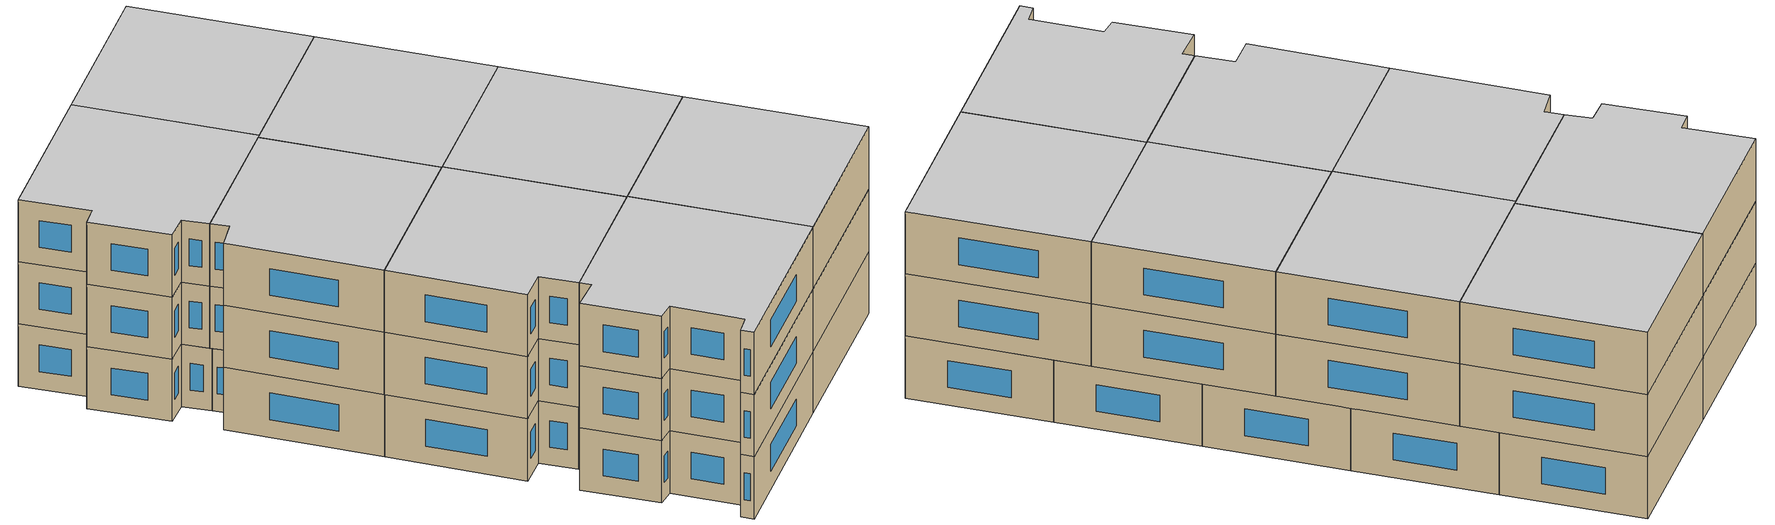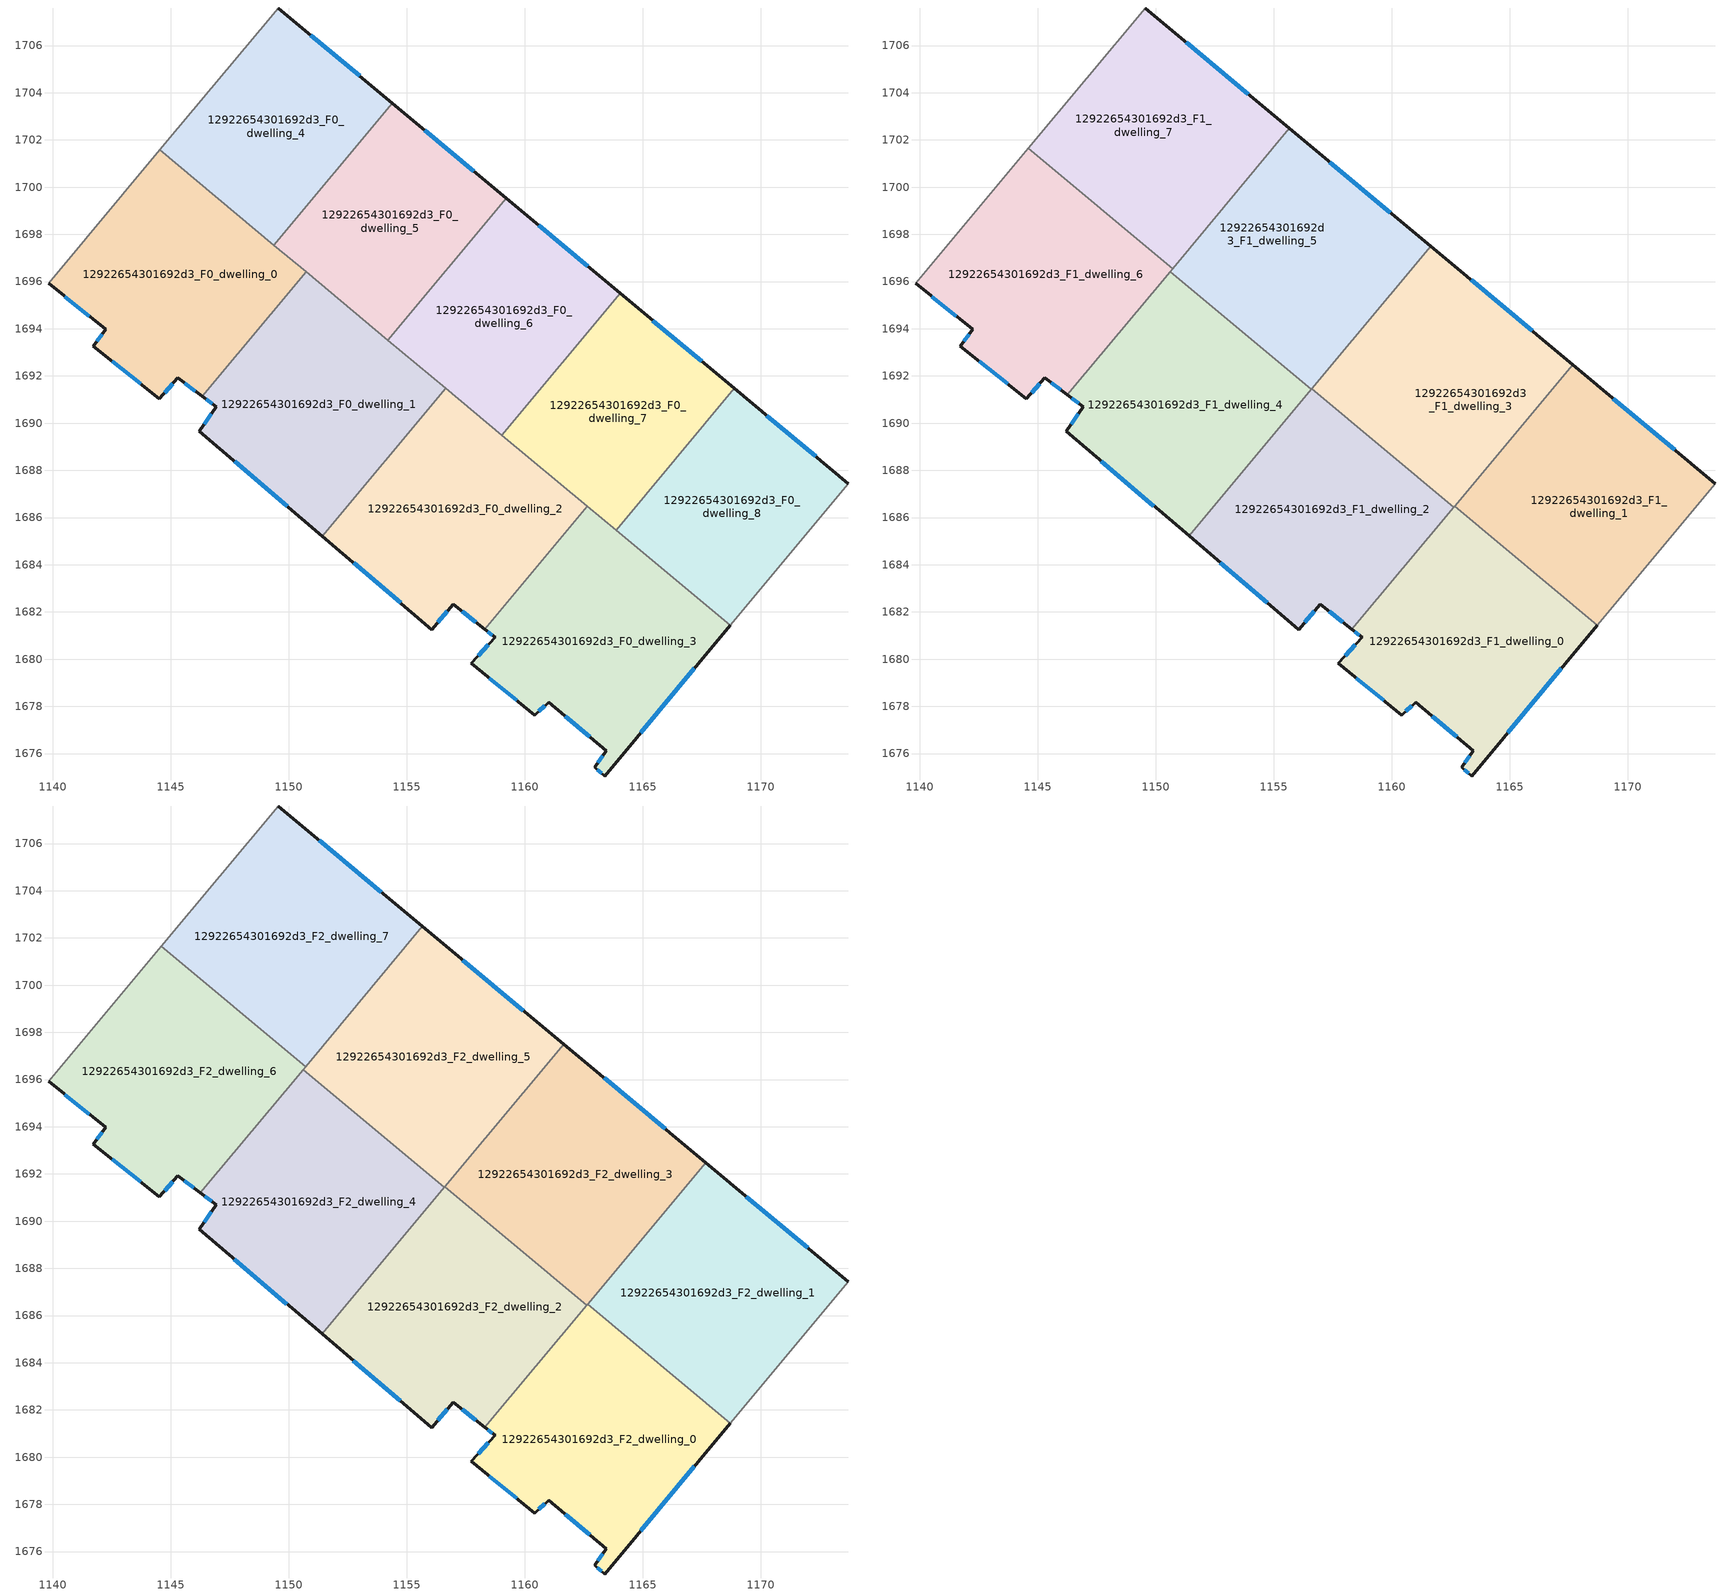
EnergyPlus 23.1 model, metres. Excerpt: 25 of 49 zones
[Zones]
12922654301692d3_F0_dwelling_0
 floor ground (EU_floor_Construction): 1150.74,1696.41 1146.34,1691.14 1145.3,1691.92 1144.52,1691.04 1141.71,1693.27 1142.24,1693.97 1139.83,1695.92 1144.54,1701.58 z0
 wall outside (EU_wall_Construction): 1139.83,1695.92 1142.24,1693.97 1141.71,1693.27 1144.52,1691.04 1145.3,1691.92 1146.34,1691.14 z0:3
 wall adiabatic (EU_wall_Construction): 1144.54,1701.58 1139.83,1695.92 z0:3
 wall to 12922654301692d3_F0_dwelling_1 (EU_wall_Construction): 1146.34,1691.14 1150.74,1696.41 z0:3
 wall to 12922654301692d3_F0_dwelling_4 (EU_wall_Construction): 1149.37,1697.55 1144.54,1701.58 z0:3
 wall to 12922654301692d3_F0_dwelling_5 (EU_wall_Construction): 1150.74,1696.41 1149.37,1697.55 z0:3
 window (EU_Window_Construction): 1142.09,1693.77 1141.86,1693.47 / 1140.52,1695.36 1141.55,1694.53 / 1145.6,1691.69 1146.05,1691.36 / 1144.74,1691.29 1145.07,1691.67 / 1142.52,1692.63 1143.72,1691.67 z0.86:2.14
12922654301692d3_F0_dwelling_1
 floor ground (EU_floor_Construction): 1156.66,1691.47 1151.43,1685.2 1146.21,1689.66 1146.93,1690.7 1146.34,1691.14 1150.74,1696.41 z0
 wall outside (EU_wall_Construction): 1146.34,1691.14 1146.93,1690.7 1146.21,1689.66 1151.43,1685.2 z0:3
 wall to 12922654301692d3_F0_dwelling_2 (EU_wall_Construction): 1151.43,1685.2 1156.66,1691.47 z0:3
 wall to 12922654301692d3_F0_dwelling_5 (EU_wall_Construction): 1154.2,1693.52 1150.74,1696.41 z0:3
 wall to 12922654301692d3_F0_dwelling_6 (EU_wall_Construction): 1156.66,1691.47 1154.2,1693.52 z0:3
 window (EU_Window_Construction): 1147.7,1688.38 1149.94,1686.47 / 1146.72,1690.4 1146.41,1689.96 / 1146.51,1691.01 1146.76,1690.83 z0.86:2.14
12922654301692d3_F0_dwelling_2
 floor ground (EU_floor_Construction): 1162.65,1686.47 1158.31,1681.27 1156.98,1682.33 1156.06,1681.25 1151.43,1685.2 1156.66,1691.47 z0
 wall outside (EU_wall_Construction): 1151.43,1685.2 1156.06,1681.25 1156.98,1682.33 1158.31,1681.27 z0:3
 wall to 12922654301692d3_F0_dwelling_3 (EU_wall_Construction): 1158.31,1681.27 1162.65,1686.47 z0:3
 wall to 12922654301692d3_F0_dwelling_7 (EU_wall_Construction): 1162.65,1686.47 1159.04,1689.49 z0:3
 wall to 12922654301692d3_F0_dwelling_6 (EU_wall_Construction): 1159.04,1689.49 1156.66,1691.47 z0:3
 window (EU_Window_Construction): 1157.36,1682.03 1157.93,1681.57 / 1156.32,1681.56 1156.72,1682.02 / 1152.75,1684.07 1154.74,1682.38 z0.86:2.14
12922654301692d3_F0_dwelling_3
 floor ground (EU_floor_Construction): 1168.7,1681.43 1163.39,1675.05 1162.96,1675.42 1163.46,1676.11 1161.01,1678.18 1160.43,1677.62 1157.73,1679.82 1158.74,1680.92 1158.31,1681.27 1162.65,1686.47 z0
 wall outside (EU_wall_Construction): 1158.31,1681.27 1158.74,1680.92 1157.73,1679.82 1160.43,1677.62 1161.01,1678.18 1163.46,1676.11 1162.96,1675.42 1163.39,1675.05 1168.7,1681.43 z0:3
 wall to 12922654301692d3_F0_dwelling_8 (EU_wall_Construction): 1168.7,1681.43 1163.87,1685.46 z0:3
 wall to 12922654301692d3_F0_dwelling_7 (EU_wall_Construction): 1163.87,1685.46 1162.65,1686.47 z0:3
 window (EU_Window_Construction): 1160.59,1677.78 1160.85,1678.02 / 1158.5,1679.19 1159.66,1678.25 / 1158.45,1680.61 1158.02,1680.14 / 1158.43,1681.17 1158.62,1681.02 / 1164.91,1676.87 1167.19,1679.6 / 1163.08,1675.31 1163.27,1675.15 / 1163.32,1675.91 1163.1,1675.62 / 1161.71,1677.59 1162.76,1676.7 z0.86:2.14
12922654301692d3_F0_dwelling_4
 floor ground (EU_floor_Construction): 1154.38,1703.56 1149.37,1697.55 1144.54,1701.58 1149.55,1707.59 z0
 wall outside (EU_wall_Construction): 1154.38,1703.56 1149.55,1707.59 z0:3
 wall to 12922654301692d3_F0_dwelling_5 (EU_wall_Construction): 1149.37,1697.55 1154.38,1703.56 z0:3
 wall adiabatic (EU_wall_Construction): 1149.55,1707.59 1144.54,1701.58 z0:3
 window (EU_Window_Construction): 1153,1704.71 1150.93,1706.44 z0.86:2.14
12922654301692d3_F0_dwelling_5
 floor ground (EU_floor_Construction): 1159.22,1699.53 1154.2,1693.52 1149.37,1697.55 1154.38,1703.56 z0
 wall outside (EU_wall_Construction): 1159.22,1699.53 1154.38,1703.56 z0:3
 wall to 12922654301692d3_F0_dwelling_6 (EU_wall_Construction): 1154.2,1693.52 1159.22,1699.53 z0:3
 window (EU_Window_Construction): 1157.83,1700.68 1155.76,1702.41 z0.86:2.14
12922654301692d3_F0_dwelling_6
 floor ground (EU_floor_Construction): 1164.05,1695.5 1159.04,1689.49 1154.2,1693.52 1159.22,1699.53 z0
 wall outside (EU_wall_Construction): 1164.05,1695.5 1159.22,1699.53 z0:3
 wall to 12922654301692d3_F0_dwelling_7 (EU_wall_Construction): 1159.04,1689.49 1164.05,1695.5 z0:3
 window (EU_Window_Construction): 1162.67,1696.65 1160.6,1698.38 z0.86:2.14
12922654301692d3_F0_dwelling_7
 floor ground (EU_floor_Construction): 1168.88,1691.47 1163.87,1685.46 1159.04,1689.49 1164.05,1695.5 z0
 wall outside (EU_wall_Construction): 1168.88,1691.47 1164.05,1695.5 z0:3
 wall to 12922654301692d3_F0_dwelling_8 (EU_wall_Construction): 1163.87,1685.46 1168.88,1691.47 z0:3
 window (EU_Window_Construction): 1167.5,1692.62 1165.43,1694.35 z0.86:2.14
12922654301692d3_F0_dwelling_8
 floor ground (EU_floor_Construction): 1173.71,1687.44 1168.7,1681.43 1163.87,1685.46 1168.88,1691.47 z0
 wall outside (EU_wall_Construction): 1173.71,1687.44 1168.88,1691.47 z0:3
 wall adiabatic (EU_wall_Construction): 1168.7,1681.43 1173.71,1687.44 z0:3
 window (EU_Window_Construction): 1172.33,1688.59 1170.26,1690.32 z0.86:2.14
12922654301692d3_F1_dwelling_0
 floor to 12922654301692d3_F0_dwelling_3 (EU_floor_Construction): 1168.7,1681.43 1163.39,1675.05 1162.96,1675.42 1163.46,1676.11 1161.01,1678.18 1160.43,1677.62 1157.73,1679.82 1158.74,1680.92 1158.32,1681.26 1162.66,1686.47 z3
 wall outside (EU_wall_Construction): 1158.32,1681.26 1158.74,1680.92 1157.73,1679.82 1160.43,1677.62 1161.01,1678.18 1163.46,1676.11 1162.96,1675.42 1163.39,1675.05 1168.71,1681.43 z3:6
 wall to 12922654301692d3_F1_dwelling_1 (EU_wall_Construction): 1168.71,1681.43 1162.66,1686.47 z3:6
 wall to 12922654301692d3_F1_dwelling_2 (EU_wall_Construction): 1162.64,1686.45 1158.32,1681.26 z3:6
 wall to 12922654301692d3_F1_dwelling_3 (EU_wall_Construction): 1162.66,1686.47 1162.64,1686.45 z3:6
 window (EU_Window_Construction): 1160.59,1677.78 1160.85,1678.02 / 1158.5,1679.19 1159.66,1678.25 / 1158.45,1680.61 1158.02,1680.14 / 1158.44,1681.17 1158.62,1681.02 / 1164.91,1676.87 1167.19,1679.61 / 1163.08,1675.31 1163.27,1675.15 / 1163.32,1675.91 1163.1,1675.62 / 1161.71,1677.59 1162.76,1676.7 z3.86:5.14
12922654301692d3_F1_dwelling_1
 floor to 12922654301692d3_F0_dwelling_8 (EU_floor_Construction): 1173.71,1687.44 1168.71,1681.43 1163.87,1685.46 1168.88,1691.47 z3
 floor to 12922654301692d3_F0_dwelling_7 (EU_floor_Construction): 1168.88,1691.47 1163.87,1685.46 1162.66,1686.47 1167.67,1692.48 z3
 wall outside (EU_wall_Construction): 1173.71,1687.44 1167.67,1692.48 z3:6
 wall adiabatic (EU_wall_Construction): 1168.71,1681.43 1173.71,1687.44 z3:6
 wall to 12922654301692d3_F1_dwelling_3 (EU_wall_Construction): 1167.67,1692.48 1162.66,1686.47 z3:6
 window (EU_Window_Construction): 1171.99,1688.88 1169.4,1691.04 z3.86:5.14
12922654301692d3_F1_dwelling_2
 floor to 12922654301692d3_F0_dwelling_2 (EU_floor_Construction): 1162.63,1686.45 1158.31,1681.27 1156.98,1682.33 1156.06,1681.25 1151.43,1685.2 1156.64,1691.45 z3
 floor to 12922654301692d3_F0_dwelling_1 (EU_floor_Construction): 1156.64,1691.45 1151.43,1685.2 1151.41,1685.22 1156.62,1691.46 z3
 wall outside (EU_wall_Construction): 1151.41,1685.22 1156.06,1681.25 1156.98,1682.33 1158.32,1681.26 z3:6
 wall to 12922654301692d3_F1_dwelling_3 (EU_wall_Construction): 1162.64,1686.45 1156.62,1691.46 z3:6
 wall to 12922654301692d3_F1_dwelling_4 (EU_wall_Construction): 1156.59,1691.43 1151.41,1685.22 z3:6
 wall to 12922654301692d3_F1_dwelling_5 (EU_wall_Construction): 1156.62,1691.46 1156.59,1691.43 z3:6
 window (EU_Window_Construction): 1157.36,1682.03 1157.93,1681.57 / 1156.32,1681.56 1156.72,1682.02 / 1152.74,1684.09 1154.73,1682.39 z3.86:5.14
12922654301692d3_F1_dwelling_3
 floor to 12922654301692d3_F0_dwelling_7 (EU_floor_Construction): 1167.67,1692.48 1162.66,1686.47 1159.04,1689.49 1164.05,1695.5 z3
 floor to 12922654301692d3_F0_dwelling_2 (EU_floor_Construction): 1162.65,1686.47 1162.63,1686.45 1156.64,1691.45 1156.66,1691.47 z3
 floor to 12922654301692d3_F0_dwelling_6 (EU_floor_Construction): 1164.05,1695.5 1159.04,1689.49 1156.64,1691.49 1161.65,1697.5 z3
 wall outside (EU_wall_Construction): 1167.67,1692.48 1161.65,1697.5 z3:6
 wall to 12922654301692d3_F1_dwelling_5 (EU_wall_Construction): 1161.65,1697.5 1156.62,1691.46 z3:6
 window (EU_Window_Construction): 1165.95,1693.91 1163.37,1696.07 z3.86:5.14
12922654301692d3_F1_dwelling_4
 floor to 12922654301692d3_F0_dwelling_1 (EU_floor_Construction): 1156.59,1691.43 1151.41,1685.22 1146.21,1689.66 1146.93,1690.7 1146.35,1691.14 1150.69,1696.35 z3
 floor to 12922654301692d3_F0_dwelling_0 (EU_floor_Construction): 1150.69,1696.35 1146.35,1691.14 1146.26,1691.2 1150.61,1696.42 z3
 wall outside (EU_wall_Construction): 1146.26,1691.2 1146.93,1690.7 1146.21,1689.66 1151.41,1685.22 z3:6
 wall to 12922654301692d3_F1_dwelling_5 (EU_wall_Construction): 1156.59,1691.43 1150.61,1696.42 z3:6
 wall to 12922654301692d3_F1_dwelling_6 (EU_wall_Construction): 1150.61,1696.42 1146.26,1691.2 z3:6
 window (EU_Window_Construction): 1147.7,1688.39 1149.93,1686.49 / 1146.72,1690.4 1146.41,1689.96 / 1146.45,1691.06 1146.73,1690.85 z3.86:5.14
12922654301692d3_F1_dwelling_5
 floor to 12922654301692d3_F0_dwelling_5 (EU_floor_Construction): 1159.22,1699.53 1154.2,1693.52 1150.65,1696.48 1155.67,1702.49 z3
 floor to 12922654301692d3_F0_dwelling_6 (EU_floor_Construction): 1161.65,1697.5 1156.64,1691.49 1154.2,1693.52 1159.22,1699.53 z3
 floor to 12922654301692d3_F0_dwelling_1 (EU_floor_Construction): 1156.64,1691.49 1156.59,1691.43 1150.69,1696.35 1150.74,1696.4 z3
 wall outside (EU_wall_Construction): 1161.65,1697.5 1155.67,1702.49 z3:6
 wall to 12922654301692d3_F1_dwelling_7 (EU_wall_Construction): 1155.67,1702.49 1150.72,1696.55 z3:6
 wall to 12922654301692d3_F1_dwelling_6 (EU_wall_Construction): 1150.72,1696.55 1150.61,1696.42 z3:6
 window (EU_Window_Construction): 1159.94,1698.92 1157.38,1701.06 z3.86:5.14
12922654301692d3_F1_dwelling_6
 floor to 12922654301692d3_F0_dwelling_0 (EU_floor_Construction): 1150.65,1696.48 1146.26,1691.2 1145.3,1691.92 1144.52,1691.04 1141.71,1693.27 1142.24,1693.97 1139.83,1695.92 1144.54,1701.58 z3
 floor to 12922654301692d3_F0_dwelling_4 (EU_floor_Construction): 1149.43,1697.62 1149.37,1697.55 1144.54,1701.58 1144.6,1701.65 z3
 floor to 12922654301692d3_F0_dwelling_5 (EU_floor_Construction): 1150.72,1696.55 1150.65,1696.48 1149.37,1697.55 1149.43,1697.62 z3
 wall outside (EU_wall_Construction): 1139.83,1695.92 1142.24,1693.97 1141.71,1693.27 1144.52,1691.04 1145.3,1691.92 1146.26,1691.2 z3:6
 wall adiabatic (EU_wall_Construction): 1144.6,1701.65 1139.83,1695.92 z3:6
 wall to 12922654301692d3_F1_dwelling_7 (EU_wall_Construction): 1150.72,1696.55 1144.6,1701.65 z3:6
 window (EU_Window_Construction): 1140.52,1695.36 1141.55,1694.53 / 1145.57,1691.71 1145.98,1691.41 / 1144.74,1691.29 1145.07,1691.67 / 1142.52,1692.63 1143.72,1691.67 / 1142.09,1693.77 1141.86,1693.47 z3.86:5.14
12922654301692d3_F1_dwelling_7
 floor to 12922654301692d3_F0_dwelling_4 (EU_floor_Construction): 1154.38,1703.56 1149.43,1697.62 1144.6,1701.65 1149.55,1707.59 z3
 floor to 12922654301692d3_F0_dwelling_5 (EU_floor_Construction): 1155.67,1702.49 1150.72,1696.55 1149.43,1697.62 1154.38,1703.56 z3
 wall outside (EU_wall_Construction): 1155.67,1702.49 1149.55,1707.59 z3:6
 wall adiabatic (EU_wall_Construction): 1149.55,1707.59 1144.6,1701.65 z3:6
 window (EU_Window_Construction): 1153.92,1703.95 1151.3,1706.13 z3.86:5.14
12922654301692d3_F2_dwelling_0
 floor to 12922654301692d3_F1_dwelling_0 (EU_floor_Construction): 1168.71,1681.43 1163.39,1675.05 1162.96,1675.42 1163.46,1676.11 1161.01,1678.18 1160.43,1677.62 1157.73,1679.82 1158.74,1680.92 1158.32,1681.26 1162.66,1686.47 z6
 wall outside (EU_wall_Construction): 1158.32,1681.26 1158.74,1680.92 1157.73,1679.82 1160.43,1677.62 1161.01,1678.18 1163.46,1676.11 1162.96,1675.42 1163.39,1675.05 1168.71,1681.43 z6:9
 wall to 12922654301692d3_F2_dwelling_1 (EU_wall_Construction): 1168.71,1681.43 1162.66,1686.47 z6:9
 wall to 12922654301692d3_F2_dwelling_2 (EU_wall_Construction): 1162.64,1686.45 1158.32,1681.26 z6:9
 wall to 12922654301692d3_F2_dwelling_3 (EU_wall_Construction): 1162.66,1686.47 1162.64,1686.45 z6:9
 window (EU_Window_Construction): 1160.59,1677.78 1160.85,1678.02 / 1158.5,1679.19 1159.66,1678.25 / 1158.45,1680.61 1158.02,1680.14 / 1158.44,1681.17 1158.62,1681.02 / 1164.91,1676.87 1167.19,1679.61 / 1163.08,1675.31 1163.27,1675.15 / 1163.32,1675.91 1163.1,1675.62 / 1161.71,1677.59 1162.76,1676.7 z6.86:8.14
 ceiling to 12922654301692d3_F3_dwelling_0 (EU_floor_Construction): 1163.39,1675.05 1168.71,1681.43 1162.66,1686.47 1158.32,1681.26 1158.74,1680.92 1157.73,1679.82 1160.43,1677.62 1161.01,1678.18 1163.46,1676.11 1162.96,1675.42 z9
12922654301692d3_F2_dwelling_1
 floor to 12922654301692d3_F1_dwelling_1 (EU_floor_Construction): 1173.71,1687.44 1168.71,1681.43 1162.66,1686.47 1167.67,1692.48 z6
 wall outside (EU_wall_Construction): 1173.71,1687.44 1167.67,1692.48 z6:9
 wall adiabatic (EU_wall_Construction): 1168.71,1681.43 1173.71,1687.44 z6:9
 wall to 12922654301692d3_F2_dwelling_3 (EU_wall_Construction): 1167.67,1692.48 1162.66,1686.47 z6:9
 window (EU_Window_Construction): 1171.99,1688.88 1169.4,1691.04 z6.86:8.14
 ceiling to 12922654301692d3_F3_dwelling_1 (EU_floor_Construction): 1168.71,1681.43 1173.71,1687.44 1167.67,1692.48 1162.66,1686.47 z9
12922654301692d3_F2_dwelling_2
 floor to 12922654301692d3_F1_dwelling_2 (EU_floor_Construction): 1162.64,1686.45 1158.32,1681.26 1156.98,1682.33 1156.06,1681.25 1151.41,1685.22 1156.62,1691.46 z6
 wall outside (EU_wall_Construction): 1151.41,1685.22 1156.06,1681.25 1156.98,1682.33 1158.32,1681.26 z6:9
 wall to 12922654301692d3_F2_dwelling_3 (EU_wall_Construction): 1162.64,1686.45 1156.62,1691.46 z6:9
 wall to 12922654301692d3_F2_dwelling_4 (EU_wall_Construction): 1156.59,1691.43 1151.41,1685.22 z6:9
 wall to 12922654301692d3_F2_dwelling_5 (EU_wall_Construction): 1156.62,1691.46 1156.59,1691.43 z6:9
 window (EU_Window_Construction): 1157.36,1682.03 1157.93,1681.57 / 1156.32,1681.56 1156.72,1682.02 / 1152.74,1684.09 1154.73,1682.39 z6.86:8.14
 ceiling to 12922654301692d3_F3_dwelling_2 (EU_floor_Construction): 1158.32,1681.26 1162.64,1686.45 1156.62,1691.46 1151.41,1685.22 1156.06,1681.25 1156.98,1682.33 z9
12922654301692d3_F2_dwelling_3
 floor to 12922654301692d3_F1_dwelling_3 (EU_floor_Construction): 1167.67,1692.48 1162.64,1686.45 1156.62,1691.46 1161.65,1697.5 z6
 wall outside (EU_wall_Construction): 1167.67,1692.48 1161.65,1697.5 z6:9
 wall to 12922654301692d3_F2_dwelling_5 (EU_wall_Construction): 1161.65,1697.5 1156.62,1691.46 z6:9
 window (EU_Window_Construction): 1165.95,1693.91 1163.37,1696.07 z6.86:8.14
 ceiling to 12922654301692d3_F3_dwelling_3 (EU_floor_Construction): 1162.64,1686.45 1167.67,1692.48 1161.65,1697.5 1156.62,1691.46 z9
12922654301692d3_F2_dwelling_4
 floor to 12922654301692d3_F1_dwelling_4 (EU_floor_Construction): 1156.59,1691.43 1151.41,1685.22 1146.21,1689.66 1146.93,1690.7 1146.26,1691.2 1150.61,1696.42 z6
 wall outside (EU_wall_Construction): 1146.26,1691.2 1146.93,1690.7 1146.21,1689.66 1151.41,1685.22 z6:9
 wall to 12922654301692d3_F2_dwelling_5 (EU_wall_Construction): 1156.59,1691.43 1150.61,1696.42 z6:9
 wall to 12922654301692d3_F2_dwelling_6 (EU_wall_Construction): 1150.61,1696.42 1146.26,1691.2 z6:9
 window (EU_Window_Construction): 1147.7,1688.39 1149.93,1686.49 / 1146.72,1690.4 1146.41,1689.96 / 1146.45,1691.06 1146.73,1690.85 z6.86:8.14
 ceiling to 12922654301692d3_F3_dwelling_4 (EU_floor_Construction): 1151.41,1685.22 1156.59,1691.43 1150.61,1696.42 1146.26,1691.2 1146.93,1690.7 1146.21,1689.66 z9
12922654301692d3_F2_dwelling_5
 floor to 12922654301692d3_F1_dwelling_5 (EU_floor_Construction): 1161.65,1697.5 1156.59,1691.43 1150.61,1696.42 1155.67,1702.49 z6
 wall outside (EU_wall_Construction): 1161.65,1697.5 1155.67,1702.49 z6:9
 wall to 12922654301692d3_F2_dwelling_7 (EU_wall_Construction): 1155.67,1702.49 1150.72,1696.55 z6:9
 wall to 12922654301692d3_F2_dwelling_6 (EU_wall_Construction): 1150.72,1696.55 1150.61,1696.42 z6:9
 window (EU_Window_Construction): 1159.94,1698.92 1157.38,1701.06 z6.86:8.14
 ceiling to 12922654301692d3_F3_dwelling_5 (EU_floor_Construction): 1156.59,1691.43 1161.65,1697.5 1155.67,1702.49 1150.61,1696.42 z9
12922654301692d3_F2_dwelling_6
 floor to 12922654301692d3_F1_dwelling_6 (EU_floor_Construction): 1150.72,1696.55 1146.26,1691.2 1145.3,1691.92 1144.52,1691.04 1141.71,1693.27 1142.24,1693.97 1139.83,1695.92 1144.6,1701.65 z6
 wall outside (EU_wall_Construction): 1139.83,1695.92 1142.24,1693.97 1141.71,1693.27 1144.52,1691.04 1145.3,1691.92 1146.26,1691.2 z6:9
 wall adiabatic (EU_wall_Construction): 1144.6,1701.65 1139.83,1695.92 z6:9
 wall to 12922654301692d3_F2_dwelling_7 (EU_wall_Construction): 1150.72,1696.55 1144.6,1701.65 z6:9
 window (EU_Window_Construction): 1140.52,1695.36 1141.55,1694.53 / 1145.57,1691.71 1145.98,1691.41 / 1144.74,1691.29 1145.07,1691.67 / 1142.52,1692.63 1143.72,1691.67 / 1142.09,1693.77 1141.86,1693.47 z6.86:8.14
 ceiling to 12922654301692d3_F3_dwelling_6 (EU_floor_Construction): 1146.26,1691.2 1150.72,1696.55 1144.6,1701.65 1139.83,1695.92 1142.24,1693.97 1141.71,1693.27 1144.52,1691.04 1145.3,1691.92 z9
12922654301692d3_F2_dwelling_7
 floor to 12922654301692d3_F1_dwelling_7 (EU_floor_Construction): 1155.67,1702.49 1150.72,1696.55 1144.6,1701.65 1149.55,1707.59 z6
 wall outside (EU_wall_Construction): 1155.67,1702.49 1149.55,1707.59 z6:9
 wall adiabatic (EU_wall_Construction): 1149.55,1707.59 1144.6,1701.65 z6:9
 window (EU_Window_Construction): 1153.92,1703.95 1151.3,1706.13 z6.86:8.14
 ceiling to 12922654301692d3_F3_dwelling_7 (EU_floor_Construction): 1150.72,1696.55 1155.67,1702.49 1149.55,1707.59 1144.6,1701.65 z9
[Building]
EU S2 Campaign: North Axis=0; Terrain=City; Solar Distribution=FullExterior
[Site:Location]
Helsinki-Vantaa.AP: Latitude=60.317; Longitude=24.963; Time Zone=2; Elevation=54.6
[SizingPeriod:WeatherFileDays]
AnnualSizingPeriod: Begin Month=1; Begin Day of Month=1; End Month=12; End Day of Month=31; Day of Week for Start Day=Monday; Use Weather File Daylight Saving Period=No; Use Weather File Rain and Snow Indicators=No
[MATERIAL]
EU_InternalMass_Material: Roughness=MediumRough; Thickness=0.1; Conductivity=1; Density=1800; Specific Heat=900; Thermal Absorptance=0.9; Solar Absorptance=0.7; Visible Absorptance=0.7
[MATERIAL:NOMASS] Roughness=MediumRough; Thermal Absorptance=0.9; Solar Absorptance=0.7; Visible Absorptance=0.7
Name | Thermal Resistance
EU_wall_NoMass | 1.10183
EU_floor_NoMass | 1.70606
[WINDOWMATERIAL:SIMPLEGLAZINGSYSTEM]
EU_Window_SimpleGlazing: UFactor=3.11035; Solar Heat Gain Coefficient=0.8; Visible Transmittance=0.8
[CONSTRUCTION]
EU_wall_Construction: EU_wall_NoMass
EU_floor_Construction: EU_floor_NoMass
EU_Window_Construction: EU_Window_SimpleGlazing
EU_InternalMass_Construction: EU_InternalMass_Material
[ZONE] Type=1; Multiplier=1; Ceiling Height=autocalculate; Floor Area=autocalculate; Part of Total Floor Area=Yes
Name | Volume
12922654301692d3_F0_dwelling_0; 12922654301692d3_F0_dwelling_2; 12922654301692d3_F1_dwelling_3; 12922654301692d3_F2_dwelling_3 | 184.726
12922654301692d3_F1_dwelling_0; 12922654301692d3_F2_dwelling_0; 12922654301692d3_F1_dwelling_1; 12922654301692d3_F2_dwelling_1 | 184.745
12922654301692d3_F0_dwelling_1 | 184.748
12922654301692d3_F1_dwelling_2; 12922654301692d3_F2_dwelling_2 | 184.714
12922654301692d3_F0_dwelling_3 | 184.712
12922654301692d3_F0_dwelling_4 | 147.795
12922654301692d3_F1_dwelling_4; 12922654301692d3_F2_dwelling_4 | 184.723
12922654301692d3_F0_dwelling_5; 12922654301692d3_F0_dwelling_7 | 147.79
12922654301692d3_F1_dwelling_5; 12922654301692d3_F2_dwelling_5 | 184.717
12922654301692d3_F0_dwelling_6 | 147.807
12922654301692d3_F1_dwelling_6; 12922654301692d3_F2_dwelling_6 | 184.734
12922654301692d3_F1_dwelling_7; 12922654301692d3_F2_dwelling_7 | 184.74
12922654301692d3_F0_dwelling_8 | 147.781
[INTERNALMASS] Construction=EU_InternalMass_Construction
Name | Zone or ZoneList | Surface Area
12922654301692d3_F0_dwelling_0_EU_InternalMass | 12922654301692d3_F0_dwelling_0 | 61.5754
12922654301692d3_F0_dwelling_1_EU_InternalMass | 12922654301692d3_F0_dwelling_1 | 61.5827
12922654301692d3_F0_dwelling_2_EU_InternalMass | 12922654301692d3_F0_dwelling_2 | 61.575
12922654301692d3_F0_dwelling_3_EU_InternalMass | 12922654301692d3_F0_dwelling_3 | 61.5714
12922654301692d3_F0_dwelling_4_EU_InternalMass | 12922654301692d3_F0_dwelling_4 | 49.265
12922654301692d3_F0_dwelling_5_EU_InternalMass | 12922654301692d3_F0_dwelling_5 | 49.2632
12922654301692d3_F0_dwelling_6_EU_InternalMass | 12922654301692d3_F0_dwelling_6 | 49.2692
12922654301692d3_F0_dwelling_7_EU_InternalMass | 12922654301692d3_F0_dwelling_7 | 49.2633
12922654301692d3_F0_dwelling_8_EU_InternalMass | 12922654301692d3_F0_dwelling_8 | 49.2601
12922654301692d3_F1_dwelling_0_EU_InternalMass | 12922654301692d3_F1_dwelling_0 | 61.5813
12922654301692d3_F1_dwelling_1_EU_InternalMass | 12922654301692d3_F1_dwelling_1 | 61.5818
12922654301692d3_F1_dwelling_2_EU_InternalMass | 12922654301692d3_F1_dwelling_2 | 61.5708
12922654301692d3_F1_dwelling_3_EU_InternalMass | 12922654301692d3_F1_dwelling_3 | 61.5752
12922654301692d3_F1_dwelling_4_EU_InternalMass | 12922654301692d3_F1_dwelling_4 | 61.5739
12922654301692d3_F1_dwelling_5_EU_InternalMass | 12922654301692d3_F1_dwelling_5 | 61.5724
12922654301692d3_F1_dwelling_6_EU_InternalMass | 12922654301692d3_F1_dwelling_6 | 61.5777
12922654301692d3_F1_dwelling_7_EU_InternalMass | 12922654301692d3_F1_dwelling_7 | 61.5798
12922654301692d3_F2_dwelling_0_EU_InternalMass | 12922654301692d3_F2_dwelling_0 | 61.5813
12922654301692d3_F2_dwelling_1_EU_InternalMass | 12922654301692d3_F2_dwelling_1 | 61.5818
12922654301692d3_F2_dwelling_2_EU_InternalMass | 12922654301692d3_F2_dwelling_2 | 61.5708
12922654301692d3_F2_dwelling_3_EU_InternalMass | 12922654301692d3_F2_dwelling_3 | 61.5752
12922654301692d3_F2_dwelling_4_EU_InternalMass | 12922654301692d3_F2_dwelling_4 | 61.5739
12922654301692d3_F2_dwelling_5_EU_InternalMass | 12922654301692d3_F2_dwelling_5 | 61.5724
12922654301692d3_F2_dwelling_6_EU_InternalMass | 12922654301692d3_F2_dwelling_6 | 61.5777
12922654301692d3_F2_dwelling_7_EU_InternalMass | 12922654301692d3_F2_dwelling_7 | 61.5798
[OTHEREQUIPMENT] Fuel Type=Electricity; Design Level Calculation Method=Watts/Area; Power per Zone Floor Area=1; Fraction Latent=0; Fraction Radiant=0; Fraction Lost=0; Carbon Dioxide Generation Rate=0; EndUse Subcategory=EU_Step8_InternalGains
Name | Zone or ZoneList or Space or SpaceList | Schedule
EU_Step8_InternalGain_12922654301692d3_F0_dwelling_0_f000 | 12922654301692d3_F0_dwelling_0 | EU_Step8_GainSchedule_12922654301692d3_F0_dwelling_0_f000
EU_Step8_InternalGain_12922654301692d3_F0_dwelling_1_f000 | 12922654301692d3_F0_dwelling_1 | EU_Step8_GainSchedule_12922654301692d3_F0_dwelling_1_f000
EU_Step8_InternalGain_12922654301692d3_F0_dwelling_2_f000 | 12922654301692d3_F0_dwelling_2 | EU_Step8_GainSchedule_12922654301692d3_F0_dwelling_2_f000
EU_Step8_InternalGain_12922654301692d3_F0_dwelling_3_f000 | 12922654301692d3_F0_dwelling_3 | EU_Step8_GainSchedule_12922654301692d3_F0_dwelling_3_f000
EU_Step8_InternalGain_12922654301692d3_F0_dwelling_4_f000 | 12922654301692d3_F0_dwelling_4 | EU_Step8_GainSchedule_12922654301692d3_F0_dwelling_4_f000
EU_Step8_InternalGain_12922654301692d3_F0_dwelling_5_f000 | 12922654301692d3_F0_dwelling_5 | EU_Step8_GainSchedule_12922654301692d3_F0_dwelling_5_f000
EU_Step8_InternalGain_12922654301692d3_F0_dwelling_6_f000 | 12922654301692d3_F0_dwelling_6 | EU_Step8_GainSchedule_12922654301692d3_F0_dwelling_6_f000
EU_Step8_InternalGain_12922654301692d3_F0_dwelling_7_f000 | 12922654301692d3_F0_dwelling_7 | EU_Step8_GainSchedule_12922654301692d3_F0_dwelling_7_f000
EU_Step8_InternalGain_12922654301692d3_F0_dwelling_8_f000 | 12922654301692d3_F0_dwelling_8 | EU_Step8_GainSchedule_12922654301692d3_F0_dwelling_8_f000
EU_Step8_InternalGain_12922654301692d3_F1_dwelling_0_f000 | 12922654301692d3_F1_dwelling_0 | EU_Step8_GainSchedule_12922654301692d3_F1_dwelling_0_f000
EU_Step8_InternalGain_12922654301692d3_F1_dwelling_1_f000 | 12922654301692d3_F1_dwelling_1 | EU_Step8_GainSchedule_12922654301692d3_F1_dwelling_1_f000
EU_Step8_InternalGain_12922654301692d3_F1_dwelling_2_f000 | 12922654301692d3_F1_dwelling_2 | EU_Step8_GainSchedule_12922654301692d3_F1_dwelling_2_f000
EU_Step8_InternalGain_12922654301692d3_F1_dwelling_3_f000 | 12922654301692d3_F1_dwelling_3 | EU_Step8_GainSchedule_12922654301692d3_F1_dwelling_3_f000
EU_Step8_InternalGain_12922654301692d3_F1_dwelling_4_f000 | 12922654301692d3_F1_dwelling_4 | EU_Step8_GainSchedule_12922654301692d3_F1_dwelling_4_f000
EU_Step8_InternalGain_12922654301692d3_F1_dwelling_5_f000 | 12922654301692d3_F1_dwelling_5 | EU_Step8_GainSchedule_12922654301692d3_F1_dwelling_5_f000
EU_Step8_InternalGain_12922654301692d3_F1_dwelling_6_f000 | 12922654301692d3_F1_dwelling_6 | EU_Step8_GainSchedule_12922654301692d3_F1_dwelling_6_f000
EU_Step8_InternalGain_12922654301692d3_F1_dwelling_7_f000 | 12922654301692d3_F1_dwelling_7 | EU_Step8_GainSchedule_12922654301692d3_F1_dwelling_7_f000
EU_Step8_InternalGain_12922654301692d3_F2_dwelling_0_f000 | 12922654301692d3_F2_dwelling_0 | EU_Step8_GainSchedule_12922654301692d3_F2_dwelling_0_f000
EU_Step8_InternalGain_12922654301692d3_F2_dwelling_1_f000 | 12922654301692d3_F2_dwelling_1 | EU_Step8_GainSchedule_12922654301692d3_F2_dwelling_1_f000
EU_Step8_InternalGain_12922654301692d3_F2_dwelling_2_f000 | 12922654301692d3_F2_dwelling_2 | EU_Step8_GainSchedule_12922654301692d3_F2_dwelling_2_f000
EU_Step8_InternalGain_12922654301692d3_F2_dwelling_3_f000 | 12922654301692d3_F2_dwelling_3 | EU_Step8_GainSchedule_12922654301692d3_F2_dwelling_3_f000
EU_Step8_InternalGain_12922654301692d3_F2_dwelling_4_f000 | 12922654301692d3_F2_dwelling_4 | EU_Step8_GainSchedule_12922654301692d3_F2_dwelling_4_f000
EU_Step8_InternalGain_12922654301692d3_F2_dwelling_5_f000 | 12922654301692d3_F2_dwelling_5 | EU_Step8_GainSchedule_12922654301692d3_F2_dwelling_5_f000
EU_Step8_InternalGain_12922654301692d3_F2_dwelling_6_f000 | 12922654301692d3_F2_dwelling_6 | EU_Step8_GainSchedule_12922654301692d3_F2_dwelling_6_f000
EU_Step8_InternalGain_12922654301692d3_F2_dwelling_7_f000 | 12922654301692d3_F2_dwelling_7 | EU_Step8_GainSchedule_12922654301692d3_F2_dwelling_7_f000
[ZONEVENTILATION:DESIGNFLOWRATE] Schedule=EU_AlwaysOn; Design Flow Rate Calculation Method=AirChanges/Hour; Air Changes per Hour=0.756316; Ventilation Type=Natural; Fan Pressure Rise=0; Fan Total Efficiency=1; Constant Term Coefficient=1; Temperature Term Coefficient=0; Velocity Term Coefficient=0; Velocity Squared Term Coefficient=0; Minimum Indoor Temperature=-100; Maximum Indoor Temperature=100; Delta Temperature=-100; Minimum Outdoor Temperature=-100; Maximum Outdoor Temperature=100; Maximum Wind Speed=40
Name | Zone or ZoneList or Space or SpaceList
EU_ConstantAir_12922654301692d3_F0_dwelling_0 | 12922654301692d3_F0_dwelling_0
EU_ConstantAir_12922654301692d3_F0_dwelling_1 | 12922654301692d3_F0_dwelling_1
EU_ConstantAir_12922654301692d3_F0_dwelling_2 | 12922654301692d3_F0_dwelling_2
EU_ConstantAir_12922654301692d3_F0_dwelling_3 | 12922654301692d3_F0_dwelling_3
EU_ConstantAir_12922654301692d3_F0_dwelling_4 | 12922654301692d3_F0_dwelling_4
EU_ConstantAir_12922654301692d3_F0_dwelling_5 | 12922654301692d3_F0_dwelling_5
EU_ConstantAir_12922654301692d3_F0_dwelling_6 | 12922654301692d3_F0_dwelling_6
EU_ConstantAir_12922654301692d3_F0_dwelling_7 | 12922654301692d3_F0_dwelling_7
EU_ConstantAir_12922654301692d3_F0_dwelling_8 | 12922654301692d3_F0_dwelling_8
EU_ConstantAir_12922654301692d3_F1_dwelling_0 | 12922654301692d3_F1_dwelling_0
EU_ConstantAir_12922654301692d3_F1_dwelling_1 | 12922654301692d3_F1_dwelling_1
EU_ConstantAir_12922654301692d3_F1_dwelling_2 | 12922654301692d3_F1_dwelling_2
EU_ConstantAir_12922654301692d3_F1_dwelling_3 | 12922654301692d3_F1_dwelling_3
EU_ConstantAir_12922654301692d3_F1_dwelling_4 | 12922654301692d3_F1_dwelling_4
EU_ConstantAir_12922654301692d3_F1_dwelling_5 | 12922654301692d3_F1_dwelling_5
EU_ConstantAir_12922654301692d3_F1_dwelling_6 | 12922654301692d3_F1_dwelling_6
EU_ConstantAir_12922654301692d3_F1_dwelling_7 | 12922654301692d3_F1_dwelling_7
EU_ConstantAir_12922654301692d3_F2_dwelling_0 | 12922654301692d3_F2_dwelling_0
EU_ConstantAir_12922654301692d3_F2_dwelling_1 | 12922654301692d3_F2_dwelling_1
EU_ConstantAir_12922654301692d3_F2_dwelling_2 | 12922654301692d3_F2_dwelling_2
EU_ConstantAir_12922654301692d3_F2_dwelling_3 | 12922654301692d3_F2_dwelling_3
EU_ConstantAir_12922654301692d3_F2_dwelling_4 | 12922654301692d3_F2_dwelling_4
EU_ConstantAir_12922654301692d3_F2_dwelling_5 | 12922654301692d3_F2_dwelling_5
EU_ConstantAir_12922654301692d3_F2_dwelling_6 | 12922654301692d3_F2_dwelling_6
EU_ConstantAir_12922654301692d3_F2_dwelling_7 | 12922654301692d3_F2_dwelling_7
[HVACTEMPLATE:THERMOSTAT] Constant Heating Setpoint=20; Constant Cooling Setpoint=50
EU_HeatOnly_12922654301692d3_F0_dwelling_0; EU_HeatOnly_12922654301692d3_F0_dwelling_1; EU_HeatOnly_12922654301692d3_F0_dwelling_2; EU_HeatOnly_12922654301692d3_F0_dwelling_3; EU_HeatOnly_12922654301692d3_F0_dwelling_4; EU_HeatOnly_12922654301692d3_F0_dwelling_5; EU_HeatOnly_12922654301692d3_F0_dwelling_6; EU_HeatOnly_12922654301692d3_F0_dwelling_7; EU_HeatOnly_12922654301692d3_F0_dwelling_8; EU_HeatOnly_12922654301692d3_F1_dwelling_0; EU_HeatOnly_12922654301692d3_F1_dwelling_1; EU_HeatOnly_12922654301692d3_F1_dwelling_2; EU_HeatOnly_12922654301692d3_F1_dwelling_3; EU_HeatOnly_12922654301692d3_F1_dwelling_4; EU_HeatOnly_12922654301692d3_F1_dwelling_5; EU_HeatOnly_12922654301692d3_F1_dwelling_6; EU_HeatOnly_12922654301692d3_F1_dwelling_7; EU_HeatOnly_12922654301692d3_F2_dwelling_0; EU_HeatOnly_12922654301692d3_F2_dwelling_1; EU_HeatOnly_12922654301692d3_F2_dwelling_2; EU_HeatOnly_12922654301692d3_F2_dwelling_3; EU_HeatOnly_12922654301692d3_F2_dwelling_4; EU_HeatOnly_12922654301692d3_F2_dwelling_5; EU_HeatOnly_12922654301692d3_F2_dwelling_6; EU_HeatOnly_12922654301692d3_F2_dwelling_7; EU_HeatOnly_12922654301692d3_F3_dwelling_0; EU_HeatOnly_12922654301692d3_F3_dwelling_1; EU_HeatOnly_12922654301692d3_F3_dwelling_2; EU_HeatOnly_12922654301692d3_F3_dwelling_3; EU_HeatOnly_12922654301692d3_F3_dwelling_4; EU_HeatOnly_12922654301692d3_F3_dwelling_5; EU_HeatOnly_12922654301692d3_F3_dwelling_6; EU_HeatOnly_12922654301692d3_F3_dwelling_7; EU_HeatOnly_12922654301692d3_F4_dwelling_0; EU_HeatOnly_12922654301692d3_F4_dwelling_1; EU_HeatOnly_12922654301692d3_F4_dwelling_2; EU_HeatOnly_12922654301692d3_F4_dwelling_3; EU_HeatOnly_12922654301692d3_F4_dwelling_4; EU_HeatOnly_12922654301692d3_F4_dwelling_5; EU_HeatOnly_12922654301692d3_F4_dwelling_6; EU_HeatOnly_12922654301692d3_F4_dwelling_7; EU_HeatOnly_12922654301692d3_F5_dwelling_0; EU_HeatOnly_12922654301692d3_F5_dwelling_1; EU_HeatOnly_12922654301692d3_F5_dwelling_2; EU_HeatOnly_12922654301692d3_F5_dwelling_3; EU_HeatOnly_12922654301692d3_F5_dwelling_4; EU_HeatOnly_12922654301692d3_F5_dwelling_5; EU_HeatOnly_12922654301692d3_F5_dwelling_6; EU_HeatOnly_12922654301692d3_F5_dwelling_7
[HVACTEMPLATE:ZONE:IDEALLOADSAIRSYSTEM] System Availability Schedule=EU_AlwaysOn; Maximum Heating Supply Air Temperature=50; Minimum Cooling Supply Air Temperature=13; Maximum Heating Supply Air Humidity Ratio=0.0156; Minimum Cooling Supply Air Humidity Ratio=0.0077; Heating Limit=NoLimit; Cooling Limit=NoLimit; Heating Availability Schedule=EU_AlwaysOn; Cooling Availability Schedule=EU_CoolingOff; Dehumidification Control Type=ConstantSensibleHeatRatio; Cooling Sensible Heat Ratio=0.7; Dehumidification Setpoint=60; Humidification Control Type=None; Humidification Setpoint=30; Outdoor Air Method=None; Outdoor Air Flow Rate per Person=0.00944; Outdoor Air Flow Rate per Zone Floor Area=0; Outdoor Air Flow Rate per Zone=0; Demand Controlled Ventilation Type=None; Outdoor Air Economizer Type=NoEconomizer; Heat Recovery Type=None; Sensible Heat Recovery Effectiveness=0.7; Latent Heat Recovery Effectiveness=0.65
Name | Template Thermostat
12922654301692d3_F0_dwelling_0 | EU_HeatOnly_12922654301692d3_F0_dwelling_0
12922654301692d3_F0_dwelling_1 | EU_HeatOnly_12922654301692d3_F0_dwelling_1
12922654301692d3_F0_dwelling_2 | EU_HeatOnly_12922654301692d3_F0_dwelling_2
12922654301692d3_F0_dwelling_3 | EU_HeatOnly_12922654301692d3_F0_dwelling_3
12922654301692d3_F0_dwelling_4 | EU_HeatOnly_12922654301692d3_F0_dwelling_4
12922654301692d3_F0_dwelling_5 | EU_HeatOnly_12922654301692d3_F0_dwelling_5
12922654301692d3_F0_dwelling_6 | EU_HeatOnly_12922654301692d3_F0_dwelling_6
12922654301692d3_F0_dwelling_7 | EU_HeatOnly_12922654301692d3_F0_dwelling_7
12922654301692d3_F0_dwelling_8 | EU_HeatOnly_12922654301692d3_F0_dwelling_8
12922654301692d3_F1_dwelling_0 | EU_HeatOnly_12922654301692d3_F1_dwelling_0
12922654301692d3_F1_dwelling_1 | EU_HeatOnly_12922654301692d3_F1_dwelling_1
12922654301692d3_F1_dwelling_2 | EU_HeatOnly_12922654301692d3_F1_dwelling_2
12922654301692d3_F1_dwelling_3 | EU_HeatOnly_12922654301692d3_F1_dwelling_3
12922654301692d3_F1_dwelling_4 | EU_HeatOnly_12922654301692d3_F1_dwelling_4
12922654301692d3_F1_dwelling_5 | EU_HeatOnly_12922654301692d3_F1_dwelling_5
12922654301692d3_F1_dwelling_6 | EU_HeatOnly_12922654301692d3_F1_dwelling_6
12922654301692d3_F1_dwelling_7 | EU_HeatOnly_12922654301692d3_F1_dwelling_7
12922654301692d3_F2_dwelling_0 | EU_HeatOnly_12922654301692d3_F2_dwelling_0
12922654301692d3_F2_dwelling_1 | EU_HeatOnly_12922654301692d3_F2_dwelling_1
12922654301692d3_F2_dwelling_2 | EU_HeatOnly_12922654301692d3_F2_dwelling_2
12922654301692d3_F2_dwelling_3 | EU_HeatOnly_12922654301692d3_F2_dwelling_3
12922654301692d3_F2_dwelling_4 | EU_HeatOnly_12922654301692d3_F2_dwelling_4
12922654301692d3_F2_dwelling_5 | EU_HeatOnly_12922654301692d3_F2_dwelling_5
12922654301692d3_F2_dwelling_6 | EU_HeatOnly_12922654301692d3_F2_dwelling_6
12922654301692d3_F2_dwelling_7 | EU_HeatOnly_12922654301692d3_F2_dwelling_7
[SIZING:ZONE] Zone Cooling Design Supply Air Temperature Input Method=SupplyAirTemperature; Zone Cooling Design Supply Air Temperature=13; Zone Heating Design Supply Air Temperature Input Method=SupplyAirTemperature; Zone Heating Design Supply Air Temperature=50; Zone Cooling Design Supply Air Humidity Ratio=0.008; Zone Heating Design Supply Air Humidity Ratio=0.008; Cooling Design Air Flow Method=DesignDay; Cooling Design Air Flow Rate=0; Cooling Minimum Air Flow per Zone Floor Area=0.000762; Cooling Minimum Air Flow=0; Cooling Minimum Air Flow Fraction=0.2; Heating Design Air Flow Method=DesignDay; Heating Design Air Flow Rate=0; Heating Maximum Air Flow per Zone Floor Area=0.002032; Heating Maximum Air Flow=0.141576; Heating Maximum Air Flow Fraction=0.3; Account for Dedicated Outdoor Air System=No; Dedicated Outdoor Air System Control Strategy=NeutralSupplyAir; Dedicated Outdoor Air Low Setpoint Temperature for Design=autosize; Dedicated Outdoor Air High Setpoint Temperature for Design=autosize; Zone Load Sizing Method=Sensible Load Only No Latent Load; Zone Latent Cooling Design Supply Air Humidity Ratio Input Method=HumidityRatioDifference; Zone Cooling Design Supply Air Humidity Ratio Difference=0.005; Zone Latent Heating Design Supply Air Humidity Ratio Input Method=HumidityRatioDifference; Zone Humidification Design Supply Air Humidity Ratio Difference=0.005
12922654301692d3_F0_dwelling_0; 12922654301692d3_F0_dwelling_1; 12922654301692d3_F0_dwelling_2; 12922654301692d3_F0_dwelling_3; 12922654301692d3_F0_dwelling_4; 12922654301692d3_F0_dwelling_5; 12922654301692d3_F0_dwelling_6; 12922654301692d3_F0_dwelling_7; 12922654301692d3_F0_dwelling_8; 12922654301692d3_F1_dwelling_0; 12922654301692d3_F1_dwelling_1; 12922654301692d3_F1_dwelling_2; 12922654301692d3_F1_dwelling_3; 12922654301692d3_F1_dwelling_4; 12922654301692d3_F1_dwelling_5; 12922654301692d3_F1_dwelling_6; 12922654301692d3_F1_dwelling_7; 12922654301692d3_F2_dwelling_0; 12922654301692d3_F2_dwelling_1; 12922654301692d3_F2_dwelling_2; 12922654301692d3_F2_dwelling_3; 12922654301692d3_F2_dwelling_4; 12922654301692d3_F2_dwelling_5; 12922654301692d3_F2_dwelling_6; 12922654301692d3_F2_dwelling_7
[SCHEDULE:CONSTANT]
Name | Hourly Value
EU_AlwaysOn | 1
EU_CoolingOff | 0
[SCHEDULE:FILE] Column Number=1; Rows to Skip at Top=0; Number of Hours of Data=8760; Column Separator=Comma; Interpolate to Timestep=No; Minutes per Item=60; Adjust Schedule for Daylight Savings=Yes
Name | File
EU_Step8_GainSchedule_12922654301692d3_F0_dwelling_0_f000 | ../../schedules/12922654301692d3/12922654301692d3_F0_dwelling_0_f000_gain.csv
EU_Step8_GainSchedule_12922654301692d3_F0_dwelling_1_f000 | ../../schedules/12922654301692d3/12922654301692d3_F0_dwelling_1_f000_gain.csv
EU_Step8_GainSchedule_12922654301692d3_F0_dwelling_2_f000 | ../../schedules/12922654301692d3/12922654301692d3_F0_dwelling_2_f000_gain.csv
EU_Step8_GainSchedule_12922654301692d3_F0_dwelling_3_f000 | ../../schedules/12922654301692d3/12922654301692d3_F0_dwelling_3_f000_gain.csv
EU_Step8_GainSchedule_12922654301692d3_F0_dwelling_4_f000 | ../../schedules/12922654301692d3/12922654301692d3_F0_dwelling_4_f000_gain.csv
EU_Step8_GainSchedule_12922654301692d3_F0_dwelling_5_f000 | ../../schedules/12922654301692d3/12922654301692d3_F0_dwelling_5_f000_gain.csv
EU_Step8_GainSchedule_12922654301692d3_F0_dwelling_6_f000 | ../../schedules/12922654301692d3/12922654301692d3_F0_dwelling_6_f000_gain.csv
EU_Step8_GainSchedule_12922654301692d3_F0_dwelling_7_f000 | ../../schedules/12922654301692d3/12922654301692d3_F0_dwelling_7_f000_gain.csv
EU_Step8_GainSchedule_12922654301692d3_F0_dwelling_8_f000 | ../../schedules/12922654301692d3/12922654301692d3_F0_dwelling_8_f000_gain.csv
EU_Step8_GainSchedule_12922654301692d3_F1_dwelling_0_f000 | ../../schedules/12922654301692d3/12922654301692d3_F1_dwelling_0_f000_gain.csv
EU_Step8_GainSchedule_12922654301692d3_F1_dwelling_1_f000 | ../../schedules/12922654301692d3/12922654301692d3_F1_dwelling_1_f000_gain.csv
EU_Step8_GainSchedule_12922654301692d3_F1_dwelling_2_f000 | ../../schedules/12922654301692d3/12922654301692d3_F1_dwelling_2_f000_gain.csv
EU_Step8_GainSchedule_12922654301692d3_F1_dwelling_3_f000 | ../../schedules/12922654301692d3/12922654301692d3_F1_dwelling_3_f000_gain.csv
EU_Step8_GainSchedule_12922654301692d3_F1_dwelling_4_f000 | ../../schedules/12922654301692d3/12922654301692d3_F1_dwelling_4_f000_gain.csv
EU_Step8_GainSchedule_12922654301692d3_F1_dwelling_5_f000 | ../../schedules/12922654301692d3/12922654301692d3_F1_dwelling_5_f000_gain.csv
EU_Step8_GainSchedule_12922654301692d3_F1_dwelling_6_f000 | ../../schedules/12922654301692d3/12922654301692d3_F1_dwelling_6_f000_gain.csv
EU_Step8_GainSchedule_12922654301692d3_F1_dwelling_7_f000 | ../../schedules/12922654301692d3/12922654301692d3_F1_dwelling_7_f000_gain.csv
EU_Step8_GainSchedule_12922654301692d3_F2_dwelling_0_f000 | ../../schedules/12922654301692d3/12922654301692d3_F2_dwelling_0_f000_gain.csv
EU_Step8_GainSchedule_12922654301692d3_F2_dwelling_1_f000 | ../../schedules/12922654301692d3/12922654301692d3_F2_dwelling_1_f000_gain.csv
EU_Step8_GainSchedule_12922654301692d3_F2_dwelling_2_f000 | ../../schedules/12922654301692d3/12922654301692d3_F2_dwelling_2_f000_gain.csv
EU_Step8_GainSchedule_12922654301692d3_F2_dwelling_3_f000 | ../../schedules/12922654301692d3/12922654301692d3_F2_dwelling_3_f000_gain.csv
EU_Step8_GainSchedule_12922654301692d3_F2_dwelling_4_f000 | ../../schedules/12922654301692d3/12922654301692d3_F2_dwelling_4_f000_gain.csv
EU_Step8_GainSchedule_12922654301692d3_F2_dwelling_5_f000 | ../../schedules/12922654301692d3/12922654301692d3_F2_dwelling_5_f000_gain.csv
EU_Step8_GainSchedule_12922654301692d3_F2_dwelling_6_f000 | ../../schedules/12922654301692d3/12922654301692d3_F2_dwelling_6_f000_gain.csv
EU_Step8_GainSchedule_12922654301692d3_F2_dwelling_7_f000 | ../../schedules/12922654301692d3/12922654301692d3_F2_dwelling_7_f000_gain.csv
